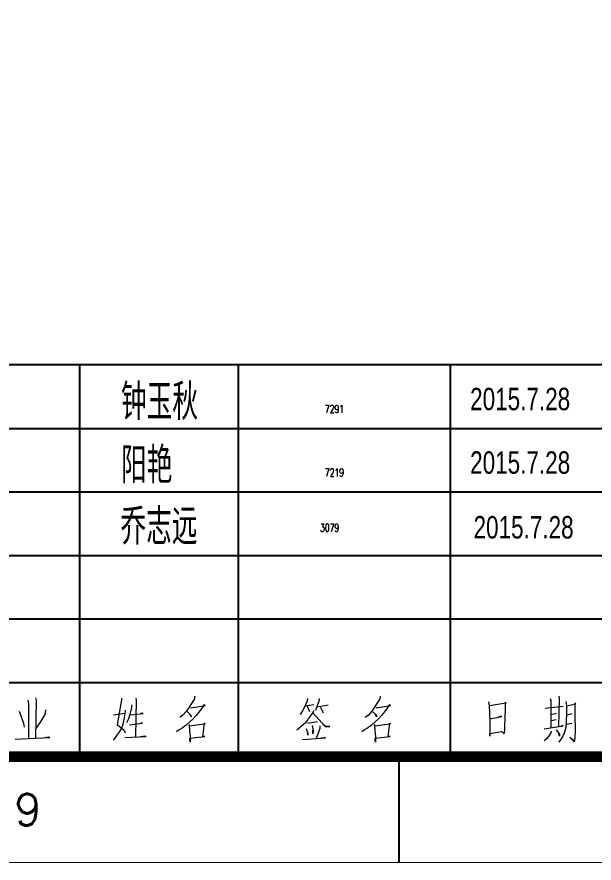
# Model space of a CAD drawing. Header units: millimetres. Extents: x 172649 to 472543, y 238332 to 449264.
# Drawn here: x 353885 to 359331, y 280914 to 288905 of the extents above; entities that cross this region are included whole.
import ezdxf
from ezdxf.enums import TextEntityAlignment as Align

# ---------------------------------------------------------------- set-up
doc = ezdxf.new("R2010")
doc.units = ezdxf.units.MM
doc.header["$LTSCALE"] = 1000
doc.layers.add('HQ1', color=7, linetype='Continuous')
doc.layers.add('PUB_TEXT', color=7, linetype='Continuous')
doc.styles.add('HZ', font='geditxt.shx', dxfattribs={"width": 0.75, "bigfont": 'hzfs_1.shx'})
doc.styles.add('HZTXT', font='haiwenrs.shx', dxfattribs={"bigfont": 'haiwenhz.shx'})
doc.styles.get("Standard").update_dxf_attribs({"font": 'txt', "bigfont": 'gbcbig.shx'})

# ---------------------------------------------------------------- blocks, each defined once
blk = doc.blocks.new('GEDI_WK_A1')
at = {"color": 3}
blk.add_line((630.75, 0), (630.75, 10), dxfattribs=at)
for points, const_width in [([(0, 0), (841, 0), (841, 594), (0, 594)], 0.1), ([(25, 10), (831, 10), (831, 584), (25, 584)], 1)]:
    blk.add_lwpolyline(points, close=True, dxfattribs=dict(at, const_width=const_width))
blk.add_text('9', height=3, dxfattribs=at).set_placement((595.708, 5), align=Align.MIDDLE)
blk = doc.blocks.new('GEDI_HQ1_2012')
at = {"layer": 'HQ1', "color": 2}
for p, q in [((0, 37), (-65, 37)), ((-65, 0), (-65, 37)), ((-50, 0), (-50, 37)), ((-35, 0), (-35, 37)), ((-15, 0), (-15, 37)), ((0, 0), (0, 37)), ((-65, 31), (0, 31)), ((-65, 25), (0, 25)), ((-65, 19), (0, 19)), ((-65, 13), (0, 13)), ((-65, 7), (0, 7)), ((0, 0), (0, 7)), ((-65, 0), (0, 0))]:
    blk.add_line(p, q, dxfattribs=at)
at = {"layer": 'HQ1', "color": 7, "lineweight": 0}
for points in [[(-60.479, 5.595), (-60.45, 5.321), (-60.683, 4.061), (-60.942, 2.935), (-61, 3.004), (-59.612, 3.241), (-59.638, 3.343), (-60.333, 1.981)], [(-39.153, 5.697), (-39.182, 5.46), (-39.528, 4.913), (-39.732, 4.571), (-39.961, 4.265), (-40.253, 3.922), (-40.541, 3.686)], [(-21.662, 5.697), (-21.691, 5.46), (-22.037, 4.913), (-22.241, 4.571), (-22.474, 4.265), (-22.762, 3.922), (-23.053, 3.686)], [(-4.803, 5.697), (-4.749, 5.493), (-4.832, 2.833)], [(-54.887, 5.321), (-54.829, 5.015), (-54.829, 1.708)], [(-54.163, 5.562), (-54.104, 5.289), (-54.163, 1.74)], [(-46.042, 5.529), (-46.042, 5.358), (-46.479, 3.004), (-46.304, 2.899), (-46.1, 2.731), (-45.925, 2.593), (-45.783, 2.422), (-45.695, 2.25)], [(-45.116, 4.881), (-45.116, 4.64), (-45.262, 3.992), (-45.404, 3.584), (-45.579, 3.208)], [(-44.708, 5.529), (-44.683, 5.321), (-44.737, 1.875)], [(-39.557, 4.64), (-39.47, 4.607), (-38.166, 4.844), (-38.253, 4.913), (-38.486, 4.571), (-38.745, 4.196), (-39.007, 3.89), (-39.298, 3.584), (-39.615, 3.274), (-39.961, 2.968), (-40.34, 2.695), (-40.399, 2.662), (-40.628, 2.524), (-40.861, 2.356)], [(-28.5, 5.493), (-28.529, 5.256), (-28.759, 4.742), (-28.963, 4.334), (-29.196, 3.992)], [(-28.73, 4.811), (-27.892, 4.913)], [(-27.429, 5.493), (-27.4, 5.321), (-27.746, 4.367)], [(-27.6, 4.709), (-26.558, 4.881)], [(-22.066, 4.64), (-21.979, 4.607), (-20.678, 4.844), (-20.762, 4.913), (-20.995, 4.571), (-21.257, 4.196), (-21.516, 3.89), (-21.807, 3.584), (-22.124, 3.274), (-22.474, 2.968), (-22.849, 2.695), (-22.907, 2.662), (-23.141, 2.524), (-23.37, 2.356)], [(-11.411, 5.187), (-11.353, 4.844), (-11.324, 4.094), (-11.295, 3.31), (-11.295, 3.208), (-11.295, 2.662), (-11.295, 1.944), (-11.295, 2.185), (-10.165, 2.389), (-9.932, 2.148), (-9.874, 2.458), (-9.874, 2.866), (-9.845, 3.649), (-9.816, 4.469), (-9.816, 5.154), (-9.787, 5.048), (-11.324, 4.811)], [(-5.615, 5.493), (-5.557, 5.289), (-5.557, 2.731)], [(-4.14, 5.219), (-4.053, 4.844), (-4.053, 4.094), (-4.082, 3.274), (-4.14, 2.764), (-4.282, 2.218), (-4.457, 1.875), (-4.778, 1.365)], [(-4.053, 4.811), (-3.182, 4.983), (-3.27, 5.085), (-3.27, 4.028), (-3.27, 3.959), (-3.24, 2.422), (-3.27, 1.842), (-3.299, 1.5), (-3.328, 1.398), (-3.761, 1.842), (-3.357, 1.536)], [(-61.321, 4.505), (-59.496, 4.742), (-59.612, 4.742), (-59.813, 4.673)], [(-55.7, 4.298), (-55.295, 3.172), (-55.237, 2.797)], [(-53.237, 4.436), (-53.296, 3.992), (-53.671, 3.343), (-54.133, 2.662)], [(-45.695, 4.403), (-45.695, 4.265), (-45.812, 3.686), (-45.899, 3.241), (-45.954, 2.935), (-46.071, 2.695), (-46.246, 2.389), (-46.42, 2.116), (-46.621, 1.842), (-46.854, 1.569)], [(-46.825, 3.959), (-45.725, 4.094)], [(-45.175, 3.959), (-44.016, 4.061), (-44.1, 4.094), (-44.275, 4.061)], [(-39.878, 4.265), (-39.819, 4.232), (-39.499, 3.922), (-39.47, 3.755), (-39.586, 3.992)], [(-27.95, 4.367), (-27.979, 4.196), (-28.442, 3.584), (-28.471, 3.514), (-28.704, 3.208), (-29.108, 2.833), (-29.312, 2.662), (-29.513, 2.491)], [(-28.529, 4.779), (-28.325, 4.265)], [(-28.008, 4.13), (-26.85, 2.833), (-26.384, 2.833), (-26.85, 2.866), (-27.079, 3.106)], [(-27.283, 4.673), (-27.021, 4.13)], [(-22.387, 4.265), (-22.328, 4.232), (-22.008, 3.922), (-21.979, 3.755), (-22.095, 3.992)], [(-6.078, 4.571), (-4.37, 4.779)], [(-5.528, 3.992), (-5.007, 4.094)], [(-4.024, 3.959), (-3.532, 4.061)], [(-61.842, 3.755), (-58.946, 3.959), (-59.088, 3.992), (-59.263, 3.959)], [(-27.571, 3.274), (-28.5, 3.139)], [(-11.295, 3.584), (-10.165, 3.788), (-10.282, 3.82), (-10.541, 3.686)], [(-5.499, 3.412), (-5.036, 3.514)], [(-60.971, 2.422), (-60.625, 2.148), (-60.392, 1.981), (-60.133, 1.81), (-59.987, 1.671), (-59.9, 1.5)], [(-45.291, 3.004), (-44.074, 3.172), (-44.216, 3.172), (-44.362, 3.106)], [(-39.732, 3.037), (-39.674, 2.935), (-39.615, 2.083), (-39.586, 1.981), (-39.586, 1.365), (-39.615, 1.638), (-39.615, 1.74), (-38.195, 1.912), (-38.224, 1.912), (-38.37, 1.912), (-38.224, 3.172), (-38.166, 3.106), (-38.253, 3.07), (-39.645, 2.866)], [(-28.617, 2.662), (-28.471, 2.218), (-28.471, 2.014), (-28.5, 2.287)], [(-28.067, 2.935), (-27.95, 2.422), (-28.008, 2.148), (-28.008, 2.524)], [(-27.342, 2.899), (-27.342, 2.662), (-27.688, 1.708)], [(-22.241, 3.037), (-22.183, 2.935), (-22.124, 2.083), (-22.095, 1.981), (-22.095, 1.365), (-22.124, 1.638), (-22.124, 1.74), (-20.707, 1.912), (-20.736, 1.912), (-20.878, 1.912), (-20.736, 3.172), (-20.678, 3.106), (-20.762, 3.07), (-22.153, 2.866)], [(-6.166, 2.629), (-4.37, 2.899), (-4.457, 2.935), (-4.574, 2.833)], [(-5.499, 2.422), (-5.528, 2.25), (-5.761, 1.912), (-5.965, 1.671), (-6.166, 1.5)], [(-5.036, 2.524), (-4.719, 2.116), (-4.719, 1.944), (-4.832, 2.25)], [(-4.082, 3.07), (-4.024, 3.07), (-3.561, 3.172)], [(-56.104, 1.638), (-52.833, 1.81), (-52.975, 1.842), (-53.296, 1.773)], [(-45.754, 1.81), (-43.725, 1.912), (-43.929, 1.944), (-44.275, 1.875)], [(-28.992, 1.606), (-26.792, 1.773), (-26.934, 1.773), (-27.254, 1.74)]]:
    blk.add_lwpolyline(points, dxfattribs=at)
blk.add_text('223344', height=0.0001).set_placement((-22.095, 1.744))

msp = doc.modelspace()

# ---------------------------------------------------------------- block references
at = {"xscale": 100, "yscale": 100, "zscale": 100}
for name, p in [('GEDI_WK_A1', (294417.3, 280919.4)), ('GEDI_HQ1_2012', (359477.3, 281919.4))]:
    msp.add_blockref(name, p, dxfattribs=at)

# ---------------------------------------------------------------- texts
at = {"layer": 'PUB_TEXT', "color": 3, "style": 'HZTXT', "width": 0.75}
for s, height, p in [('钟玉秋', 340.2, (354866.6, 285099.2)), ('2015.7.28', 211.68, (358161.3, 285190.9)), ('阳艳', 340.2, (354866.6, 284499.2)), ('2015.7.28', 211.68, (358161.3, 284590.9)), ('乔志远', 340.2, (354861.5, 283921.2)), ('2015.7.28', 211.68, (358193.6, 283979.6))]:
    msp.add_text(s, height=height, dxfattribs=at).set_placement(p)
at = {"layer": 'PUB_TEXT', "style": 'HZ', "width": 0.7}
for s, p in [('7291', (356791.1, 285164.9)), ('7219', (356791.1, 284564.9)), ('3079', (356745.6, 284043.7))]:
    msp.add_text(s, height=75, dxfattribs=at).set_placement(p)

doc.saveas('drawing.dxf')
